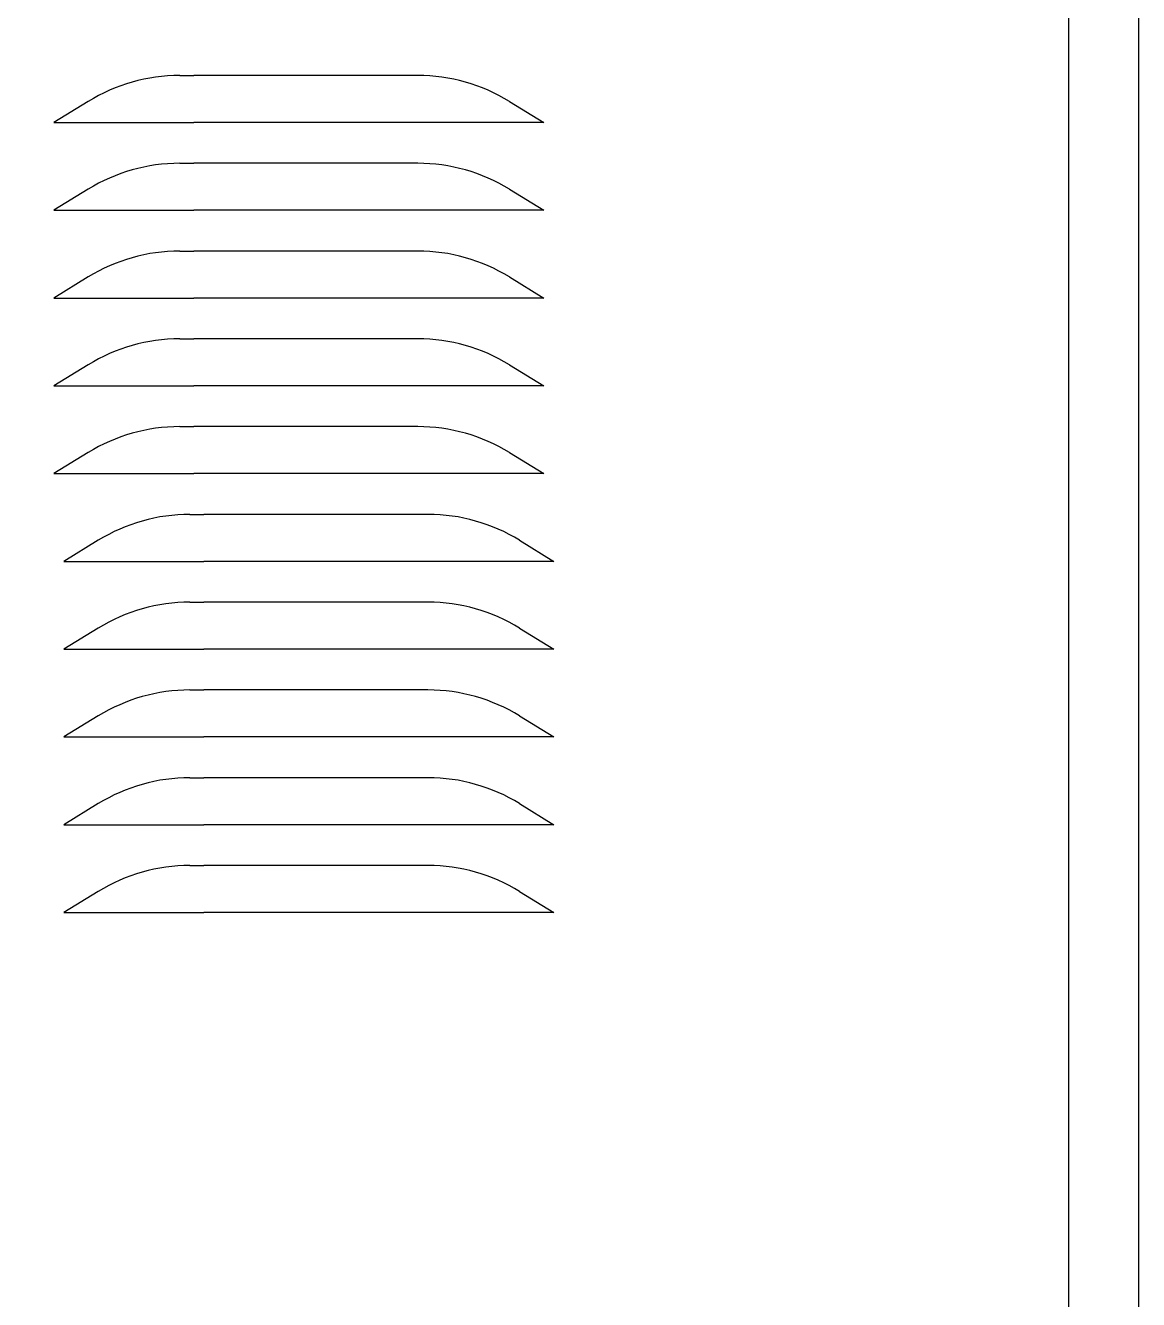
# Model space of a CAD drawing. Header units: millimetres. Extents: x 330554 to 656471, y 11007 to 130943.
# Drawn here: x 462728 to 463524, y 100411 to 101321 of the extents above; entities that cross this region are included whole.
import ezdxf

# ---------------------------------------------------------------- set-up
doc = ezdxf.new("R2010")
doc.units = ezdxf.units.MM
doc.header["$LTSCALE"] = 6
doc.layers.add('Nen', color=7, linetype='Continuous')

msp = doc.modelspace()

# ---------------------------------------------------------------- linework, layer by layer
msp.add_lwpolyline([(463473.644, 103068.201), (463473.644, 100050.701), (461723.644, 100050.701), (461723.644, 104550.701), (463473.644, 104550.701), (463473.644, 103080.701)])
at = {"layer": 'Nen'}
for p, q in [((463523.644, 103068.201), (463523.644, 100063.201)), ((462838.671, 101285.28), (462848.703, 101285.28)), ((463008.735, 101285.28), (462848.703, 101285.28)), ((462773.213, 101266.77), (462748.703, 101251.705)), ((463074.193, 101266.77), (463098.703, 101251.705)), ((462748.703, 101251.705), (462848.703, 101251.705)), ((463098.703, 101251.705), (462848.703, 101251.705)), ((462838.671, 101222.586), (462848.703, 101222.586)), ((463008.735, 101222.586), (462848.703, 101222.586)), ((462773.213, 101204.076), (462748.703, 101189.011)), ((463074.193, 101204.076), (463098.703, 101189.011)), ((462748.703, 101189.011), (462848.703, 101189.011)), ((463098.703, 101189.011), (462848.703, 101189.011)), ((462838.671, 101159.892), (462848.703, 101159.892)), ((463008.735, 101159.892), (462848.703, 101159.892)), ((462773.213, 101141.382), (462748.703, 101126.317)), ((463074.193, 101141.382), (463098.703, 101126.317)), ((462748.703, 101126.317), (462848.703, 101126.317)), ((463098.703, 101126.317), (462848.703, 101126.317)), ((462838.671, 101097.198), (462848.703, 101097.198)), ((463008.735, 101097.198), (462848.703, 101097.198)), ((462773.213, 101078.688), (462748.703, 101063.623)), ((463074.193, 101078.688), (463098.703, 101063.623)), ((462748.703, 101063.623), (462848.703, 101063.623)), ((463098.703, 101063.623), (462848.703, 101063.623)), ((462838.671, 101034.504), (462848.703, 101034.504)), ((463008.735, 101034.504), (462848.703, 101034.504)), ((462773.213, 101015.994), (462748.703, 101000.929)), ((463074.193, 101015.994), (463098.703, 101000.929)), ((462748.703, 101000.929), (462848.703, 101000.929)), ((463098.703, 101000.929), (462848.703, 101000.929)), ((462845.943, 100971.81), (462855.975, 100971.81)), ((463016.007, 100971.81), (462855.975, 100971.81)), ((462780.485, 100953.3), (462755.975, 100938.235)), ((463081.465, 100953.3), (463105.975, 100938.235)), ((462755.975, 100938.235), (462855.975, 100938.235)), ((463105.975, 100938.235), (462855.975, 100938.235)), ((462845.943, 100909.116), (462855.975, 100909.116)), ((463016.007, 100909.116), (462855.975, 100909.116)), ((462780.485, 100890.606), (462755.975, 100875.541)), ((463081.465, 100890.606), (463105.975, 100875.541)), ((462755.975, 100875.541), (462855.975, 100875.541)), ((463105.975, 100875.541), (462855.975, 100875.541)), ((462845.943, 100846.422), (462855.975, 100846.422)), ((463016.007, 100846.422), (462855.975, 100846.422)), ((462780.485, 100827.912), (462755.975, 100812.847)), ((463081.465, 100827.912), (463105.975, 100812.847)), ((462755.975, 100812.847), (462855.975, 100812.847)), ((463105.975, 100812.847), (462855.975, 100812.847)), ((462845.943, 100783.728), (462855.975, 100783.728)), ((463016.007, 100783.728), (462855.975, 100783.728)), ((462780.485, 100765.218), (462755.975, 100750.153)), ((463081.465, 100765.218), (463105.975, 100750.153)), ((462755.975, 100750.153), (462855.975, 100750.153)), ((463105.975, 100750.153), (462855.975, 100750.153)), ((462845.943, 100721.034), (462855.975, 100721.034)), ((463016.007, 100721.034), (462855.975, 100721.034)), ((462780.485, 100702.524), (462755.975, 100687.459)), ((463081.465, 100702.524), (463105.975, 100687.459)), ((462755.975, 100687.459), (462855.975, 100687.459)), ((463105.975, 100687.459), (462855.975, 100687.459))]:
    msp.add_line(p, q, dxfattribs=at)
for centre, start, end in [((462838.671, 101160.28), 90, 121.578345), ((463008.735, 101160.28), 58.421655, 90), ((462838.671, 101097.586), 90, 121.578345), ((463008.735, 101097.586), 58.421655, 90), ((462838.671, 101034.892), 90, 121.578345), ((463008.735, 101034.892), 58.421655, 90), ((462838.671, 100972.198), 90, 121.578345), ((463008.735, 100972.198), 58.421655, 90), ((462838.671, 100909.504), 90, 121.578345), ((463008.735, 100909.504), 58.421655, 90), ((462845.943, 100846.81), 90, 121.578345), ((463016.007, 100846.81), 58.421655, 90), ((462845.943, 100784.116), 90, 121.578345), ((463016.007, 100784.116), 58.421655, 90), ((462845.943, 100721.422), 90, 121.578345), ((463016.007, 100721.422), 58.421655, 90), ((462845.943, 100658.728), 90, 121.578345), ((463016.007, 100658.728), 58.421655, 90), ((462845.943, 100596.034), 90, 121.578345), ((463016.007, 100596.034), 58.421655, 90)]:
    msp.add_arc(centre, 125, start, end, dxfattribs=at)

doc.saveas('drawing.dxf')
